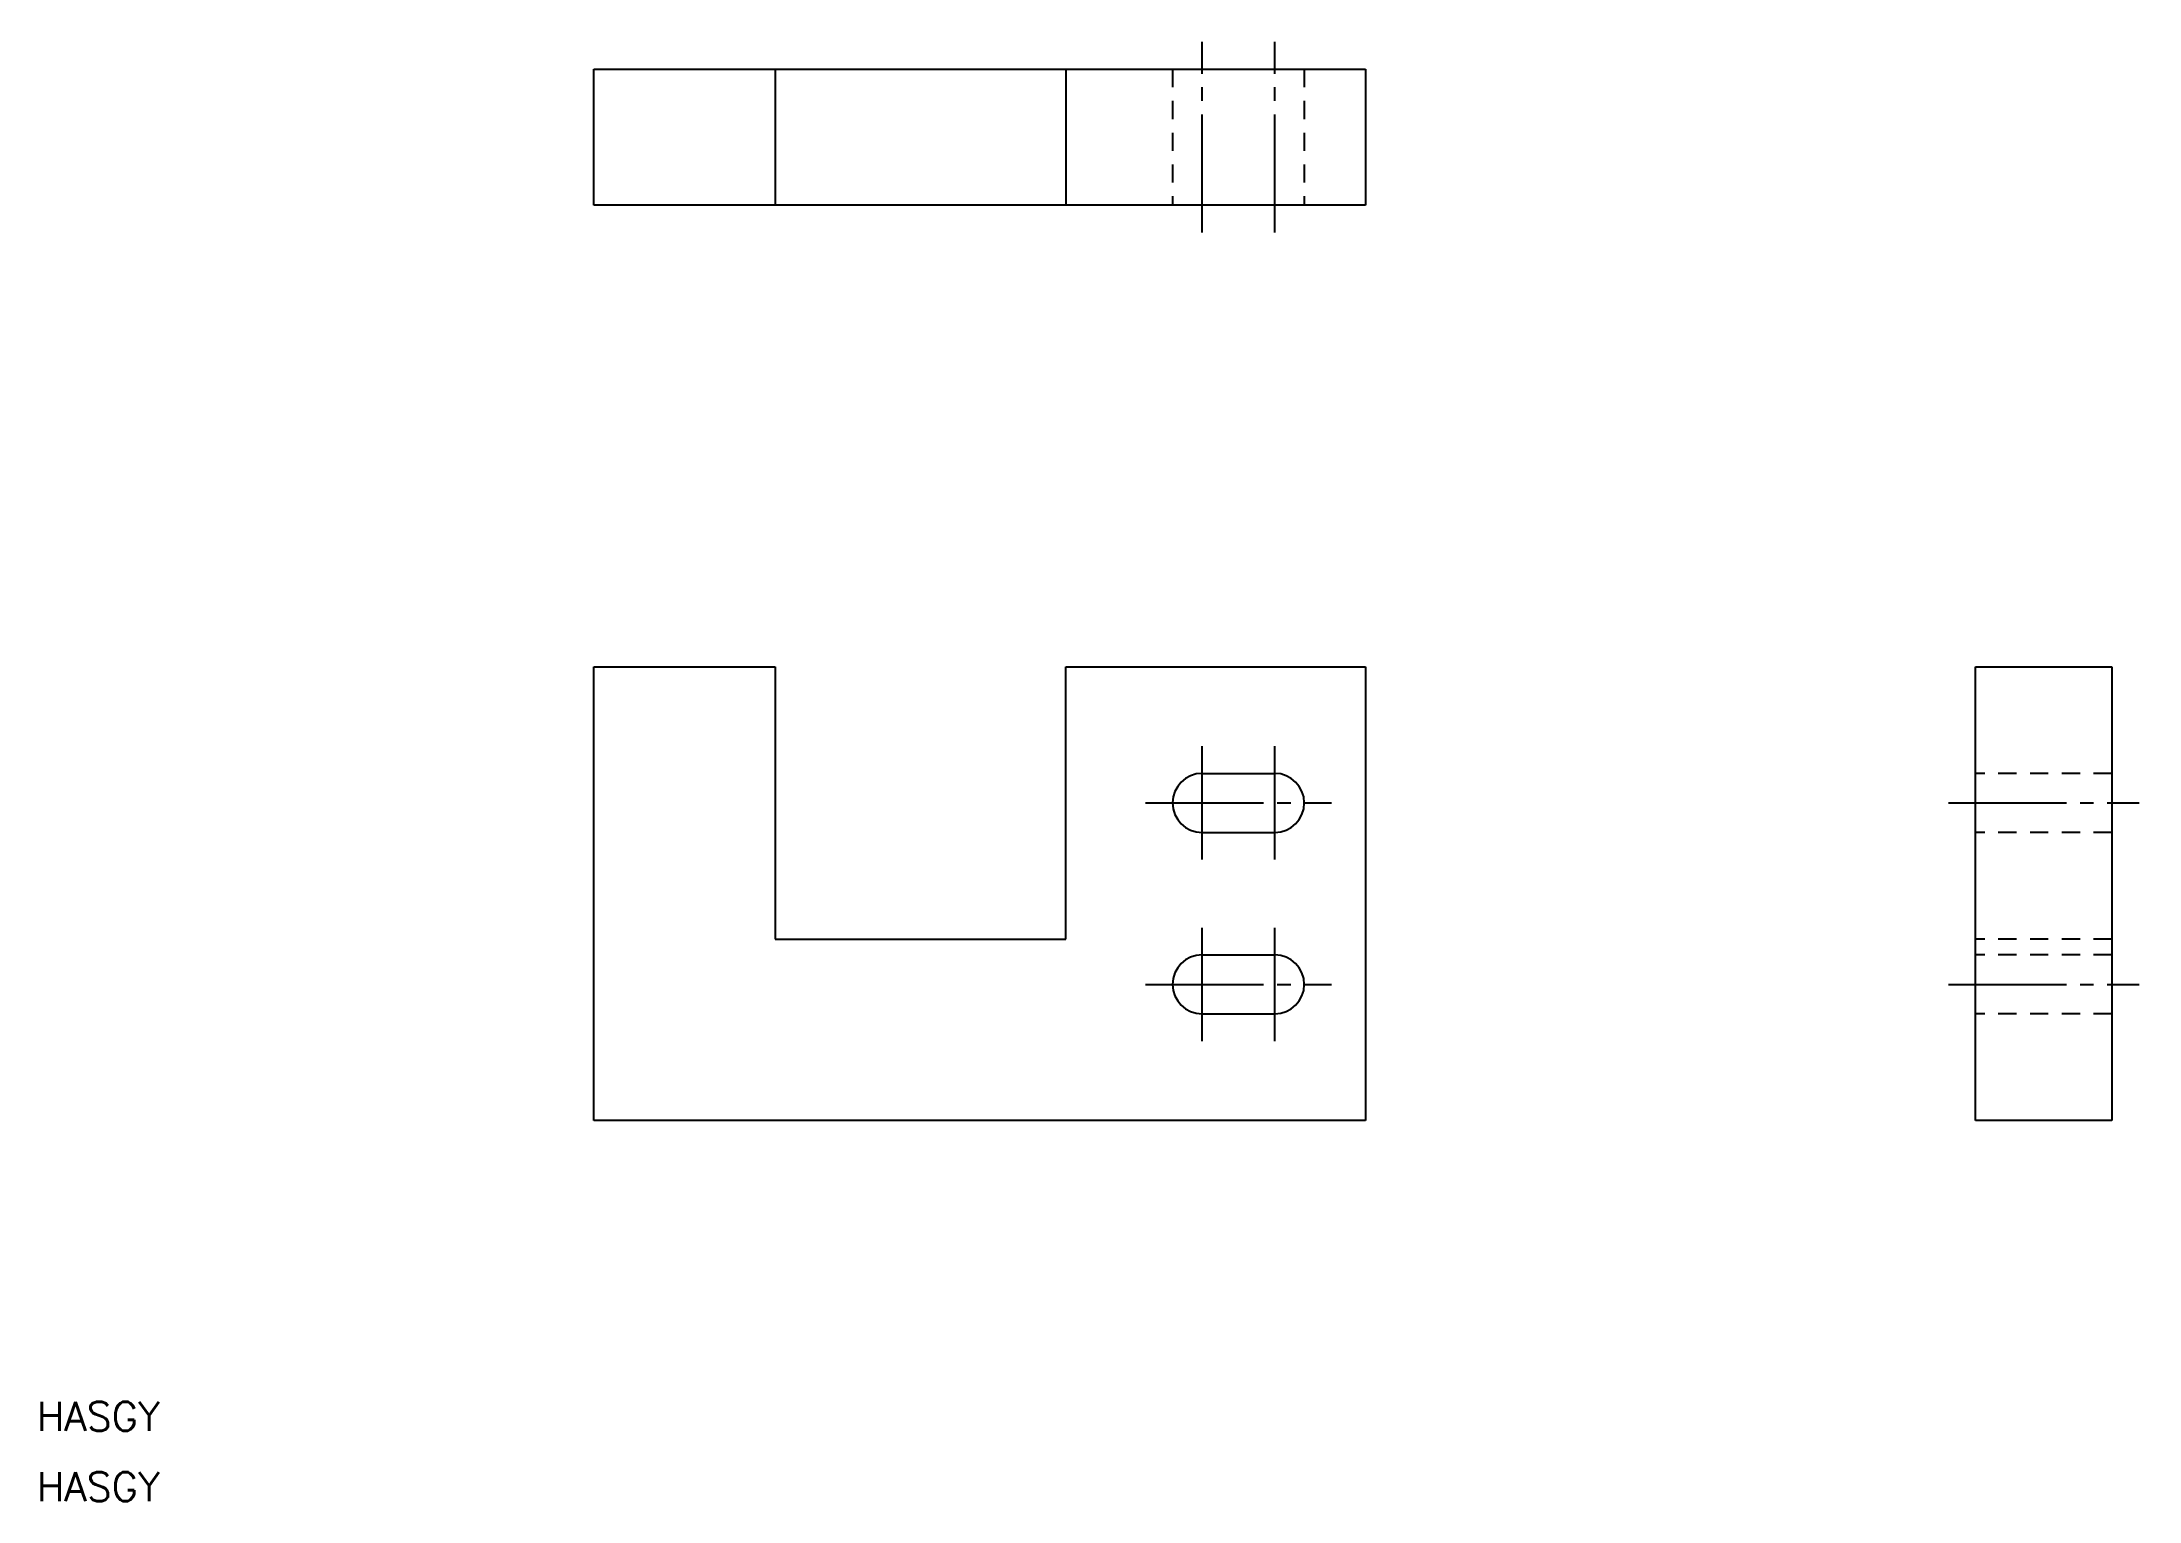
# Model space of a CAD drawing. Extents: x 21 to 252, y 40 to 201.
import ezdxf

# ---------------------------------------------------------------- set-up
doc = ezdxf.new("R2010")
doc.units = 0
doc.linetypes.add('CENTER', pattern=[17.5, 13, -1.5, 1.5, -1.5])
doc.linetypes.add('DASHED', pattern=[3.5, 2, -1.5])
doc.layers.get('0').update_dxf_attribs({"linetype": 'CONTINUOUS'})
doc.layers.add('CENTER', color=1, linetype='CENTER')
doc.styles.get("Standard").update_dxf_attribs({"font": 'txt.shx', "bigfont": '@extfont2.shx'})

msp = doc.modelspace()

# ---------------------------------------------------------------- linework, layer by layer
at = {"color": 7, "linetype": 'CONTINUOUS'}
for p, q in [((81.36, 183.16), (81.36, 198.16)), ((81.36, 198.16), (166.36, 198.16)), ((101.36, 198.16), (101.36, 183.16)), ((133.36, 198.16), (133.36, 183.16)), ((166.36, 198.16), (166.36, 183.16)), ((166.36, 183.16), (81.36, 183.16)), ((81.36, 82.32), (81.36, 132.32)), ((81.36, 132.32), (101.36, 132.32)), ((101.36, 132.32), (101.36, 102.32)), ((133.36, 102.32), (133.36, 132.32)), ((133.36, 132.32), (166.36, 132.32)), ((166.36, 132.32), (166.36, 82.32)), ((233.53, 132.32), (248.53, 132.32)), ((233.53, 82.32), (233.53, 132.32)), ((248.53, 132.32), (248.53, 82.32)), ((148.36, 120.57), (156.36, 120.57)), ((148.36, 114.07), (156.36, 114.07)), ((101.36, 102.32), (133.36, 102.32)), ((148.36, 100.57), (156.36, 100.57)), ((148.36, 94.07), (156.36, 94.07)), ((166.36, 82.32), (81.36, 82.32)), ((248.53, 82.32), (233.53, 82.32))]:
    msp.add_line(p, q, dxfattribs=at)
at = {"color": 3, "linetype": 'DASHED'}
for p, q in [((145.11, 198.16), (145.11, 183.16)), ((159.61, 198.16), (159.61, 183.16)), ((248.53, 120.57), (233.53, 120.57)), ((248.53, 114.07), (233.53, 114.07)), ((248.53, 102.32), (233.53, 102.32)), ((248.53, 100.57), (233.53, 100.57)), ((248.53, 94.07), (233.53, 94.07))]:
    msp.add_line(p, q, dxfattribs=at)
at = {"color": 7, "linetype": 'CONTINUOUS'}
for centre, start, end in [((148.36, 117.32), 90, 270), ((156.36, 117.32), 270, 90), ((148.36, 97.32), 90, 270), ((156.36, 97.32), 270, 90)]:
    msp.add_arc(centre, 3.25, start, end, dxfattribs=at)
at = {"layer": 'CENTER', "color": 1, "linetype": 'CENTER'}
for p, q in [((148.36, 180.16), (148.36, 201.16)), ((156.36, 180.16), (156.36, 201.16)), ((148.36, 111.07), (148.36, 123.57)), ((156.36, 111.07), (156.36, 123.57)), ((142.11, 117.32), (162.61, 117.32)), ((230.53, 117.32), (251.53, 117.32)), ((148.36, 91.07), (148.36, 103.57)), ((156.36, 91.07), (156.36, 103.57)), ((142.11, 97.32), (162.61, 97.32)), ((230.53, 97.32), (251.53, 97.32))]:
    msp.add_line(p, q, dxfattribs=at)

# ---------------------------------------------------------------- texts
at = {"color": 7, "linetype": 'CONTINUOUS'}
for p in [(20.05, 48.14), (20.05, 40.4)]:
    msp.add_text('HASGY', height=3.2, dxfattribs=at).set_placement(p)

doc.saveas('drawing.dxf')
